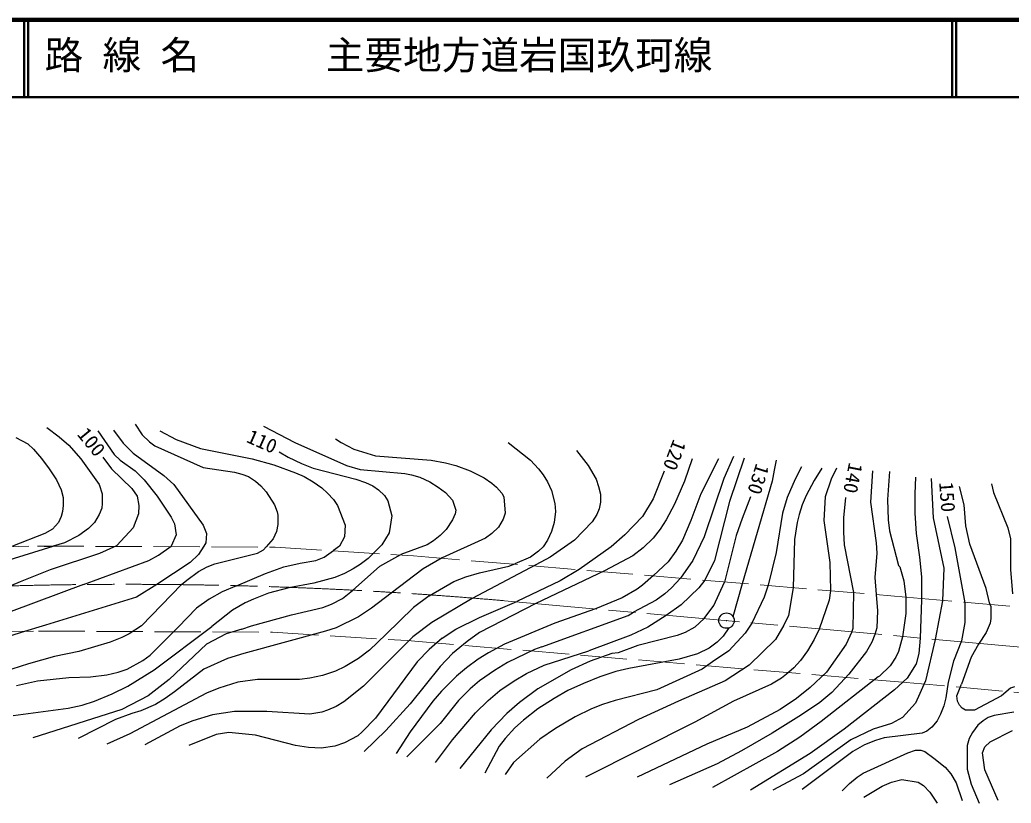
# Model space of a CAD drawing. Units: millimetres, scale not verified. Extents: x -136300 to 507753, y -1132897 to 49634.
# Drawn here: x 4932 to 133118, y -51725 to 49634 of the extents above; entities that cross this region are included whole.
import ezdxf
from ezdxf.enums import TextEntityAlignment as Align

# ---------------------------------------------------------------- set-up
doc = ezdxf.new("R2010")
doc.units = ezdxf.units.MM
doc.header["$LTSCALE"] = 1000
doc.linetypes.add('CHAIN', pattern=[18.5, 12, -1.5, 3.5, -1.5])
doc.linetypes.add('DASHED', pattern=[7.5, 6, -1.5])
for name, color, linetype, lineweight in [('M-BGD', 7, 'Continuous', 25), ('M-BMK', 2, 'CHAIN', 13), ('M-BMK-SRVR', 3, 'Continuous', 25), ('M-STR-STR2', 171, 'DASHED', 13), ('M-TTL', 2, 'Continuous', 140), ('M-TTL-LINE', 7, 'Continuous', 50), ('M-TTL-TXT', 7, 'Continuous', 13)]:
    doc.layers.add(name, color=color, linetype=linetype, lineweight=lineweight)
doc.styles.add('ＭＳ ゴシック', font='')
doc.styles.get('ＭＳ ゴシック').set_extended_font_data('MS Gothic')

# ---------------------------------------------------------------- blocks, each defined once
blk = doc.blocks.new('BUHIN16')
at = {"color": 3, "linetype": 'Continuous', "lineweight": 25}
for radius in [995, 30]:
    blk.add_circle((0, 0), radius, dxfattribs=at)

msp = doc.modelspace()

# ---------------------------------------------------------------- linework, layer by layer
at = {"layer": 'M-BGD'}
for p, q in [((8403, -3126), (10012, -4312)), ((15007, -3550), (17124, -6598)), ((17039, -3465), (18309, -5158)), ((19833, -2703), (20765, -4058)), ((23051, -3550), (25167, -4650)), ((36428, -2957), (40492, -5074)), ((4424, -4396), (5948, -5243)), ((10012, -4312), (11282, -5412)), ((20765, -4058), (21696, -4989)), ((21696, -4989), (22373, -5497)), ((25167, -4650), (28300, -5836)), ((40492, -5074), (47181, -8037)), ((45741, -4566), (46503, -5074)), ((46503, -5074), (48112, -5920)), ((68093, -5074), (70972, -7360)), ((5948, -5243), (6710, -5920)), ((6710, -5920), (7726, -7106)), ((11282, -5412), (12806, -7190)), ((18309, -5158), (19579, -6428)), ((22373, -5497), (28639, -8291)), ((28300, -5836), (34989, -7190)), ((38460, -6259), (39645, -6936)), ((48112, -5920), (50906, -6767)), ((76899, -6090), (78423, -8037)), ((7726, -7106), (8742, -8460)), ((12806, -7190), (15177, -10492)), ((15685, -6936), (16785, -8460)), ((17124, -6598), (17886, -7360)), ((17886, -7360), (19833, -8714)), ((19579, -6428), (23559, -9307)), ((34989, -7190), (37783, -7952)), ((39645, -6936), (41339, -7783)), ((50906, -6767), (58103, -7360)), ((58103, -7360), (59965, -7698)), ((70972, -7360), (71988, -8460)), ((91885, -7190), (90869, -10069)), ((95271, -7190), (92985, -11678)), ((97219, -6852), (95949, -9730)), ((98600, -7105), (96711, -12694)), ((102722, -7360), (102468, -8630)), ((8742, -8460), (9673, -9900)), ((16785, -8460), (19410, -11000)), ((19833, -8714), (21019, -9900)), ((28639, -8291), (32703, -8884)), ((32703, -8884), (33634, -9138)), ((37783, -7952), (40577, -8968)), ((40577, -8968), (41677, -9476)), ((41339, -7783), (42863, -8376)), ((42863, -8376), (48366, -9815)), ((47181, -8037), (48959, -8545)), ((48959, -8545), (54716, -9053)), ((59965, -7698), (61320, -8037)), ((61320, -8037), (63183, -8714)), ((63183, -8714), (64961, -9646)), ((71988, -8460), (72581, -9222)), ((78423, -8037), (79439, -9815)), ((88252, -8757), (86805, -12355)), ((102468, -8630), (102214, -10069)), ((106024, -8206), (105177, -9815)), ((108649, -8376), (107633, -9984)), ((110511, -8376), (109834, -9815)), ((115168, -8714), (114914, -12778)), ((117369, -8799), (117115, -12440)), ((9673, -9900), (10266, -11170)), ((21019, -9900), (22712, -12016)), ((23559, -9307), (24829, -10492)), ((33634, -9138), (34481, -9476)), ((34481, -9476), (35412, -10069)), ((35412, -10069), (36089, -10662)), ((41677, -9476), (42863, -10154)), ((42863, -10154), (43963, -10916)), ((48366, -9815), (49636, -10238)), ((49636, -10238), (50567, -10662)), ((54716, -9053), (55563, -9222)), ((55563, -9222), (56663, -9561)), ((56663, -9561), (57933, -10154)), ((57933, -10154), (59034, -10831)), ((64961, -9646), (65977, -10323)), ((72581, -9222), (73173, -10154)), ((73173, -10154), (73681, -11254)), ((79439, -9815), (79777, -10746)), ((90869, -10069), (89599, -13032)), ((95949, -9730), (93409, -17266)), ((102214, -10069), (98319, -23362)), ((105177, -9815), (104161, -12186)), ((107633, -9984), (106617, -11932)), ((109834, -9815), (109072, -12101)), ((120756, -9561), (120671, -11678)), ((122788, -9730), (123042, -14810)), ((10266, -11170), (10520, -12186)), ((15177, -10492), (15600, -11678)), ((19410, -11000), (20087, -12016)), ((24829, -10492), (28639, -15742)), ((36089, -10662), (36767, -11424)), ((36767, -11424), (37867, -13117)), ((43963, -10916), (44725, -11593)), ((50567, -10662), (51329, -11170)), ((51329, -11170), (52091, -11932)), ((59034, -10831), (59965, -11508)), ((59965, -11508), (60897, -12524)), ((65977, -10323), (66569, -10831)), ((66569, -10831), (67247, -11593)), ((73681, -11254), (74105, -12948)), ((79777, -10746), (80031, -11762)), ((127021, -13117), (126429, -10746)), ((130577, -10408), (130831, -11508)), ((130831, -11508), (132694, -16080)), ((10520, -12186), (10520, -13202)), ((15600, -11678), (15600, -12948)), ((20087, -12016), (20341, -13202)), ((22712, -12016), (24490, -14726)), ((44725, -11593), (45487, -12440)), ((45487, -12440), (45995, -13202)), ((52091, -11932), (52515, -12609)), ((52515, -12609), (53023, -14556)), ((60897, -12524), (61320, -13794)), ((67247, -11593), (67501, -12101)), ((67501, -12101), (67670, -14218)), ((80031, -12778), (79862, -13625)), ((80031, -11762), (80031, -12778)), ((86805, -12355), (85450, -14641)), ((92985, -11678), (91715, -15149)), ((96711, -12694), (94763, -20314)), ((99420, -12101), (98319, -14895)), ((104161, -12186), (103569, -14218)), ((106617, -11932), (106109, -13117)), ((109072, -12101), (108903, -15149)), ((111697, -12186), (111443, -14810)), ((114914, -12778), (115676, -18028)), ((117115, -12440), (117200, -15064)), ((120671, -11678), (120671, -14218)), ((10435, -13964), (10266, -14641)), ((10520, -13202), (10435, -13964)), ((15515, -13540), (15177, -14387)), ((15600, -12948), (15515, -13540)), ((20341, -13202), (20257, -14302)), ((37867, -13117), (38206, -14048)), ((38206, -14048), (38291, -14472)), ((45995, -13202), (47011, -15742)), ((61320, -13794), (61235, -14302)), ((74189, -13964), (74020, -15403)), ((74105, -12948), (74189, -13964)), ((79862, -13625), (79523, -14387)), ((89599, -13032), (88498, -15064)), ((106109, -13117), (105685, -14387)), ((127275, -15826), (127021, -13117)), ((10266, -14641), (9927, -15403)), ((15177, -14387), (14584, -15403)), ((20257, -14302), (19579, -16080)), ((24490, -14726), (24913, -15572)), ((38291, -14472), (38291, -15657)), ((53023, -14556), (52684, -16758)), ((60897, -15064), (60050, -16334)), ((61235, -14302), (60897, -15064)), ((67416, -14980), (66823, -15996)), ((67670, -14218), (67416, -14980)), ((78931, -15318), (76645, -17689)), ((79523, -14387), (78931, -15318)), ((85450, -14641), (83164, -17012)), ((88498, -15064), (87736, -16250)), ((91715, -15149), (90615, -17689)), ((98319, -14895), (97557, -17096)), ((103569, -14218), (102722, -19298)), ((105685, -14387), (105431, -15403)), ((108903, -15149), (109665, -20568)), ((111443, -14810), (111443, -16673)), ((117200, -15064), (117369, -16504)), ((120671, -14218), (120841, -16842)), ((123042, -14810), (124397, -21330)), ((124820, -14641), (125836, -18705)), ((9165, -16250), (8149, -16842)), ((9927, -15403), (9165, -16250)), ((13822, -16165), (12552, -17096)), ((14584, -15403), (13822, -16165)), ((19579, -16080), (17463, -18366)), ((24913, -15572), (25167, -17012)), ((28639, -15742), (29062, -16842)), ((38121, -16588), (37698, -17520)), ((38291, -15657), (38121, -16588)), ((47011, -15742), (46927, -17266)), ((60050, -16334), (59288, -17096)), ((66823, -15996), (65977, -16842)), ((73681, -16588), (73173, -17689)), ((74020, -15403), (73681, -16588)), ((87736, -16250), (86805, -17435)), ((105431, -15403), (105093, -17604)), ((117369, -16504), (118555, -20991)), ((127783, -18197), (127275, -15826)), ((132694, -16080), (133033, -17520)), ((8149, -16842), (4001, -18451)), ((12552, -17096), (10689, -18028)), ((25167, -17012), (24490, -18451)), ((29062, -16842), (28977, -18028)), ((37698, -17520), (36767, -18536)), ((46927, -17266), (46249, -18451)), ((52684, -16758), (51753, -18282)), ((58441, -17774), (57595, -18282)), ((59288, -17096), (58441, -17774)), ((65130, -17435), (59542, -19975)), ((65977, -16842), (65130, -17435)), ((73173, -17689), (72581, -18536)), ((76645, -17689), (73512, -19890)), ((83164, -17012), (81386, -18536)), ((86805, -17435), (85535, -18705)), ((90615, -17689), (89768, -19128)), ((93409, -17266), (91969, -20314)), ((97557, -17096), (96033, -23108)), ((105093, -17604), (104923, -23870)), ((111443, -16673), (111527, -18282)), ((120841, -16842), (121264, -19890)), ((133033, -17520), (133033, -21499)), ((2985, -20398), (9250, -18451)), ((8065, -18451), (9250, -18451)), ((10689, -18028), (9250, -18451)), ((15261, -19382), (17463, -18366)), ((22881, -19636), (24490, -18451)), ((28723, -18451), (28046, -19552)), ((28977, -18028), (28723, -18451)), ((35666, -19382), (36428, -18959)), ((36428, -18959), (36767, -18536)), ((44302, -19890), (45487, -19044)), ((46249, -18451), (45487, -19044)), ((51753, -18282), (50737, -19298)), ((57595, -18282), (54208, -19552)), ((71988, -19128), (70972, -19890)), ((72581, -18536), (71988, -19128)), ((81386, -18536), (77237, -21499)), ((85535, -18705), (84180, -19721)), ((89768, -19128), (88752, -20483)), ((111527, -18282), (112713, -24462)), ((115676, -18028), (115761, -19382)), ((125836, -18705), (127106, -25817)), ((129900, -23954), (127783, -18197)), ((8911, -21499), (15261, -19382)), ((13145, -23446), (21611, -20314)), ((21611, -20314), (22881, -19636)), ((28046, -19552), (26945, -20568)), ((30163, -20737), (35666, -19382)), ((41169, -20652), (43201, -20314)), ((43201, -20314), (44302, -19890)), ((49975, -20060), (48959, -20822)), ((50737, -19298), (49975, -20060)), ((51499, -21076), (54208, -19552)), ((59542, -19975), (57087, -21414)), ((70972, -19890), (68940, -20737)), ((73512, -19890), (71649, -20906)), ((84180, -19721), (80539, -21668)), ((88752, -20483), (86889, -22261)), ((91969, -20314), (90361, -22600)), ((94763, -20314), (93493, -22854)), ((102722, -19298), (101706, -23531)), ((115761, -19382), (115507, -22515)), ((121264, -19890), (121518, -22430)), ((5017, -23023), (8911, -21499)), ((26945, -20568), (22627, -23446)), ((26522, -22854), (28046, -21753)), ((28046, -21753), (29147, -21160)), ((29147, -21160), (30163, -20737)), ((36682, -22007), (39053, -21160)), ((39053, -21160), (41169, -20652)), ((48027, -21414), (46927, -22007)), ((47943, -24208), (51499, -21076)), ((48959, -20822), (48027, -21414)), ((57087, -21414), (52938, -24547)), ((71649, -20906), (63437, -25224)), ((64368, -21922), (68178, -21076)), ((68178, -21076), (68940, -20737)), ((80539, -21668), (71649, -25902)), ((77237, -21499), (74782, -22938)), ((109665, -20568), (109749, -24208)), ((118555, -20991), (118724, -21160)), ((118724, -21160), (119232, -22938)), ((124397, -21330), (124227, -25563)), ((133033, -21499), (133287, -24632)), ((3916, -23531), (5017, -23023)), ((25845, -23446), (26522, -22854)), ((32957, -23616), (36682, -22007)), ((45657, -22515), (42947, -23277)), ((46927, -22007), (45657, -22515)), ((57849, -24886), (61066, -23023)), ((61066, -23023), (62590, -22430)), ((62590, -22430), (64368, -21922)), ((74782, -22938), (69194, -25648)), ((86889, -22261), (85450, -23531)), ((86720, -22346), (86889, -22261)), ((90361, -22600), (89175, -23870)), ((93493, -22854), (92731, -23870)), ((115507, -22515), (115676, -24716)), ((119232, -22938), (119486, -25055)), ((121518, -22430), (121518, -25394)), ((13145, -23446), (3831, -26918)), ((22627, -23446), (20003, -25055)), ((25845, -23446), (20680, -28780)), ((32957, -23616), (31094, -24378)), ((39730, -23870), (37105, -24547)), ((42947, -23277), (39730, -23870)), ((46673, -25224), (47943, -24208)), ((84773, -24039), (82825, -25140)), ((85450, -23531), (84773, -24039)), ((89175, -23870), (88329, -24632)), ((92731, -23870), (90445, -26071)), ((94679, -26156), (96033, -23108)), ((98319, -23362), (97134, -27595)), ((101706, -23531), (101198, -25055)), ((104923, -23870), (104331, -27426)), ((109749, -24208), (109580, -25478)), ((130323, -25817), (129900, -23954)), ((20003, -25055), (8234, -28696)), ((29401, -25309), (27792, -26494)), ((31094, -24378), (29401, -25309)), ((35158, -25309), (34057, -25817)), ((37105, -24547), (35158, -25309)), ((45233, -25986), (46673, -25224)), ((52938, -24547), (50398, -26494)), ((57849, -24886), (55817, -26410)), ((63437, -25224), (58187, -28357)), ((82825, -25140), (79354, -26579)), ((87228, -25478), (84265, -27002)), ((88329, -24632), (87228, -25478)), ((101198, -25055), (99589, -28442)), ((109580, -25478), (108310, -29204)), ((112713, -24462), (112628, -29119)), ((115676, -24716), (115845, -26833)), ((119486, -25055), (119486, -27172)), ((121518, -25394), (121349, -30389)), ((124227, -25563), (123296, -30558)), ((27792, -26494), (25421, -28950)), ((32449, -26748), (29739, -28865)), ((34057, -25817), (32449, -26748)), ((40069, -27341), (44133, -26410)), ((44133, -26410), (45233, -25986)), ((50398, -26494), (48705, -27595)), ((55817, -26410), (52261, -29881)), ((64368, -27680), (69194, -25648)), ((71649, -25902), (64368, -29627)), ((79354, -26579), (74105, -28442)), ((90445, -26071), (88498, -27426)), ((93409, -27849), (94679, -26156)), ((115845, -26833), (115761, -29034)), ((127106, -25817), (127106, -28357)), ((130493, -26240), (130323, -25817)), ((130493, -26240), (130493, -27849)), ((34904, -28780), (40069, -27341)), ((48705, -27595), (45826, -29034)), ((61320, -29204), (64368, -27680)), ((72411, -31490), (83587, -27426)), ((83587, -27426), (84265, -27002)), ((88498, -27426), (86127, -28950)), ((93409, -27849), (92223, -28950)), ((104331, -27426), (103738, -28696)), ((119486, -27172), (119063, -30220)), ((130493, -27849), (130408, -28442)), ((8234, -28696), (5101, -29627)), ((20680, -28780), (19071, -29796)), ((21781, -32590), (25421, -28950)), ((22289, -34453), (29739, -28865)), ((33634, -29204), (31602, -29796)), ((33634, -29204), (34904, -28780)), ((44471, -29458), (33888, -32336)), ((45826, -29034), (44471, -29458)), ((58187, -28357), (55732, -30220)), ((59542, -30389), (61320, -29204)), ((74105, -28442), (67585, -31151)), ((86127, -28950), (83926, -29966)), ((92223, -28950), (90953, -29627)), ((96626, -29034), (95864, -30135)), ((99589, -28442), (98743, -29712)), ((103738, -28696), (102637, -30558)), ((108310, -29204), (107633, -30558)), ((112628, -29119), (112459, -29627)), ((115761, -29034), (115507, -29881)), ((127106, -28357), (126683, -30728)), ((130408, -28442), (129900, -29627)), ((5101, -29627), (3916, -30050)), ((18140, -30304), (16616, -30897)), ((19071, -29796), (18140, -30304)), ((31602, -29796), (29062, -31151)), ((55732, -30220), (49382, -36570)), ((52261, -29881), (50144, -31913)), ((59542, -30389), (57849, -31828)), ((64368, -29627), (62759, -30812)), ((83926, -29966), (78507, -31998)), ((89937, -30050), (84857, -31320)), ((90953, -29627), (89937, -30050)), ((95864, -30135), (95102, -30897)), ((98743, -29712), (96626, -31998)), ((102637, -30558), (99251, -33860)), ((107633, -30558), (106786, -31998)), ((112459, -29627), (111781, -31151)), ((115507, -29881), (115083, -30897)), ((119063, -30220), (118555, -32082)), ((121349, -30389), (121179, -32336)), ((123296, -30558), (122026, -35892)), ((126683, -30728), (125667, -33352)), ((129900, -29627), (128884, -31151)), ((16616, -30897), (12552, -32082)), ((29062, -31151), (24236, -35723)), ((50144, -31913), (48705, -33014)), ((57849, -31828), (56325, -33437)), ((62759, -30812), (60897, -32336)), ((67585, -31151), (65553, -32252)), ((71480, -31828), (68009, -33522)), ((72411, -31490), (71480, -31828)), ((72750, -33860), (78507, -31998)), ((84857, -31320), (82317, -32252)), ((94086, -31659), (92562, -32421)), ((95102, -30897), (94086, -31659)), ((96626, -31998), (94509, -33437)), ((106786, -31998), (105855, -33268)), ((111781, -31151), (109241, -34792)), ((115083, -30897), (114406, -32082)), ((128884, -31151), (127953, -32844)), ((9419, -32760), (6033, -33691)), ((12552, -32082), (9419, -32760)), ((18817, -34368), (20849, -33268)), ((20849, -33268), (21781, -32590)), ((31771, -33014), (28723, -34368)), ((33888, -32336), (31771, -33014)), ((48705, -33014), (47011, -34030)), ((60897, -32336), (59288, -34030)), ((64199, -33098), (62675, -34199)), ((65553, -32252), (64199, -33098)), ((81471, -32336), (78677, -33352)), ((82317, -32252), (81471, -32336)), ((90191, -33098), (83672, -34284)), ((92562, -32421), (90191, -33098)), ((105855, -33268), (105008, -34199)), ((114406, -32082), (112120, -35046)), ((118216, -32844), (117454, -33945)), ((118555, -32082), (118216, -32844)), ((121179, -32336), (120841, -33691)), ((127953, -32844), (126683, -36316)), ((6033, -33691), (3916, -34368)), ((17632, -34792), (18817, -34368)), ((18902, -36570), (22289, -34453)), ((28723, -34368), (24913, -37332)), ((47011, -34030), (45741, -34622)), ((56325, -33437), (50906, -40718)), ((59288, -34030), (55393, -38856)), ((62675, -34199), (61405, -35300)), ((66315, -34538), (64368, -35892)), ((68009, -33522), (66315, -34538)), ((70464, -34961), (72750, -33860)), ((76221, -34453), (71903, -36908)), ((78677, -33352), (76221, -34453)), ((83672, -34284), (81979, -34707)), ((93155, -34368), (87313, -37078)), ((94509, -33437), (93155, -34368)), ((94340, -33522), (94509, -33437)), ((99251, -33860), (96118, -35892)), ((105008, -34199), (104077, -35046)), ((117454, -33945), (116099, -35300)), ((120841, -33691), (119655, -35554)), ((125667, -33352), (124989, -36062)), ((7218, -35892), (11282, -35469)), ((11282, -35469), (14076, -35384)), ((14076, -35384), (16193, -35130)), ((16193, -35130), (17632, -34792)), ((24236, -35723), (21527, -37840)), ((35666, -35723), (33126, -36062)), ((41085, -35723), (35666, -35723)), ((42439, -35554), (41085, -35723)), ((44048, -35215), (42439, -35554)), ((45741, -34622), (44048, -35215)), ((61405, -35300), (59457, -37247)), ((68855, -35892), (70464, -34961)), ((79947, -35384), (77830, -36231)), ((81979, -34707), (79947, -35384)), ((103399, -35554), (102129, -36316)), ((104077, -35046), (103399, -35554)), ((109241, -34792), (107125, -36739)), ((115930, -35384), (108564, -41142)), ((112120, -35046), (109919, -37416)), ((116099, -35300), (115930, -35384)), ((119655, -35554), (118047, -37078)), ((4509, -36485), (7218, -35892)), ((16870, -37586), (18902, -36570)), ((30671, -36824), (29062, -37501)), ((33126, -36062), (30671, -36824)), ((49382, -36570), (46842, -38602)), ((63183, -36908), (61659, -38432)), ((64368, -35892), (63183, -36908)), ((65469, -38432), (66993, -37162)), ((66993, -37162), (68855, -35892)), ((71903, -36908), (69533, -38686)), ((75798, -37162), (74020, -38178)), ((77830, -36231), (75798, -37162)), ((87313, -37078), (81894, -38432)), ((96118, -35892), (90107, -38517)), ((102129, -36316), (97219, -38517)), ((107125, -36739), (105347, -38178)), ((118047, -37078), (111527, -42158)), ((122026, -35892), (120756, -38771)), ((124989, -36062), (124651, -38094)), ((126090, -37840), (126683, -36316)), ((133033, -36824), (131847, -37840)), ((132863, -36908), (133033, -36824)), ((133541, -36654), (133033, -36824)), ((14584, -38517), (16870, -37586)), ((21527, -37840), (18140, -39618)), ((29062, -37501), (19156, -42750)), ((23728, -38178), (22458, -38940)), ((24913, -37332), (23728, -38178)), ((59457, -37247), (58357, -38517)), ((61659, -38432), (59288, -41396)), ((63860, -40041), (65469, -38432)), ((74020, -38178), (71903, -39533)), ((81894, -38432), (80285, -38940)), ((105347, -38178), (103230, -39618)), ((109919, -37416), (108395, -38686)), ((124651, -38094), (124397, -39110)), ((126175, -38517), (126090, -37840)), ((131847, -37840), (128376, -39702)), ((4085, -40380), (11197, -39448)), ((18140, -39618), (6625, -43258)), ((11197, -39448), (12975, -39025)), ((12975, -39025), (14584, -38517)), ((22458, -38940), (20595, -39787)), ((44725, -39702), (43963, -39956)), ((45826, -39194), (44725, -39702)), ((46842, -38602), (45826, -39194)), ((55393, -38856), (52261, -42327)), ((58357, -38517), (55393, -42496)), ((69533, -38686), (67924, -40126)), ((71903, -39533), (70041, -40972)), ((78846, -39533), (76729, -40549)), ((80285, -38940), (78846, -39533)), ((90107, -38517), (84942, -40888)), ((97219, -38517), (92223, -41226)), ((103230, -39618), (98997, -41904)), ((108395, -38686), (106024, -40295)), ((120756, -38771), (119063, -40634)), ((124397, -39110), (123973, -40210)), ((126429, -39025), (126175, -38517)), ((126767, -39448), (126429, -39025)), ((127191, -39702), (126767, -39448)), ((128376, -39702), (127191, -39702)), ((17293, -40888), (12467, -43343)), ((19410, -40126), (17293, -40888)), ((20595, -39787), (19410, -40126)), ((29824, -40295), (27284, -41057)), ((32703, -39872), (29824, -40295)), ((36851, -39872), (32703, -39872)), ((42439, -40210), (36851, -39872)), ((43963, -39956), (42439, -40210)), ((50906, -40718), (49213, -42496)), ((60897, -43512), (63860, -40041)), ((67924, -40126), (65892, -42242)), ((70041, -40972), (68940, -41988)), ((76729, -40549), (74189, -42073)), ((84942, -40888), (77661, -44698)), ((106024, -40295), (102214, -42666)), ((119063, -40634), (117623, -41396)), ((123973, -40210), (123550, -41057)), ((130154, -40634), (129477, -41057)), ((130916, -40380), (130154, -40634)), ((133456, -39956), (130916, -40380)), ((25675, -41734), (21103, -44190)), ((27284, -41057), (25675, -41734)), ((59288, -41396), (54970, -45714)), ((65892, -42242), (61828, -47238)), ((68940, -41988), (67670, -43343)), ((74189, -42073), (72157, -43428)), ((92223, -41226), (78084, -48338)), ((98997, -41904), (93747, -44105)), ((108564, -41142), (105770, -43174)), ((111527, -42158), (107125, -45290)), ((115253, -42158), (112374, -43512)), ((117623, -41396), (115253, -42158)), ((122873, -41904), (122195, -42412)), ((123550, -41057), (122873, -41904)), ((128799, -41650), (128122, -42581)), ((129477, -41057), (128799, -41650)), ((19156, -42750), (16193, -44105)), ((30332, -42835), (26776, -44274)), ((31941, -42581), (30332, -42835)), ((35412, -42920), (31941, -42581)), ((40577, -44274), (35412, -42920)), ((48620, -43004), (46927, -43936)), ((49213, -42496), (48620, -43004)), ((52261, -42327), (49467, -45036)), ((55393, -42496), (53615, -45290)), ((58695, -46476), (60897, -43512)), ((67670, -43343), (66908, -44359)), ((72157, -43428), (68771, -46476)), ((102214, -42666), (98235, -44952)), ((105770, -43174), (102891, -45036)), ((112374, -43512), (106278, -47915)), ((116692, -43258), (115591, -43597)), ((121603, -42666), (116692, -43258)), ((122195, -42412), (121603, -42666)), ((127699, -43343), (127445, -44274)), ((128122, -42581), (127699, -43343)), ((130408, -43766), (133287, -42327)), ((42270, -44528), (40577, -44274)), ((43879, -44613), (42270, -44528)), ((45657, -44359), (43879, -44613)), ((46927, -43936), (45657, -44359)), ((66908, -44359), (65045, -47830)), ((77661, -44698), (75459, -46306)), ((93747, -44105), (84773, -48338)), ((114152, -44190), (112628, -45036)), ((115591, -43597), (114152, -44190)), ((127445, -44274), (127445, -47322)), ((129392, -45206), (129731, -44444)), ((129731, -44444), (130408, -43766)), ((102891, -45036), (94509, -49693)), ((98235, -44952), (95102, -46645)), ((107125, -45290), (99420, -50032)), ((112628, -45036), (106109, -49947)), ((113983, -47830), (119740, -45206)), ((119740, -45206), (120756, -44867)), ((120756, -44867), (121433, -44867)), ((121433, -44867), (121941, -45036)), ((121941, -45036), (123127, -45883)), ((123127, -45883), (124566, -47068)), ((129731, -47407), (129392, -45206)), ((68771, -46476), (67670, -48000)), ((75459, -46306), (73089, -48508)), ((95102, -46645), (88921, -49354)), ((124566, -47068), (125328, -47915)), ((127445, -47322), (127953, -49270)), ((131424, -51386), (129731, -47407)), ((106278, -47915), (102299, -50032)), ((112205, -49185), (113221, -48338)), ((113221, -48338), (113983, -47830)), ((117623, -49016), (118978, -48677)), ((118978, -48677), (121095, -49016)), ((125328, -47915), (126005, -49100)), ((111273, -50116), (112205, -49185)), ((114067, -50963), (116438, -49524)), ((116438, -49524), (117623, -49016)), ((121095, -49016), (121772, -49439)), ((121772, -49439), (122619, -50286)), ((126005, -49100), (126767, -51386)), ((127953, -49270), (128969, -51725)), ((122619, -50286), (123550, -51725))]:
    msp.add_line(p, q, dxfattribs=at)
at = {"layer": 'M-BMK'}
msp.add_line((67596, -25531), (194601, -36920), dxfattribs=at)
msp.add_arc((18844, -583692), 560287, 85.00821, 102.27853, dxfattribs=at)
at = {"layer": 'M-STR-STR2'}
for p, q in [((-14880, -19128), (7218, -18451)), ((7218, -18451), (37952, -18620)), ((37952, -18620), (55817, -19721)), ((55817, -19721), (119486, -25055)), ((119486, -25055), (183325, -30728)), ((-14311, -30116), (7356, -29452)), ((7356, -29452), (37583, -29618)), ((37583, -29618), (55019, -30693)), ((55019, -30693), (118540, -36015)), ((118540, -36015), (182377, -41687))]:
    msp.add_line(p, q, dxfattribs=at)
at = {"layer": 'M-TTL'}
msp.add_line((507753, 49634), (-132247, 49634), dxfattribs=at)
at = {"layer": 'M-TTL-LINE'}
for p, q in [((5503, 49634), (5503, 39634)), ((6003, 49634), (6003, 39634)), ((125503, 49634), (125503, 39634)), ((126003, 49634), (126003, 39634)), ((-132247, 39634), (507753, 39634))]:
    msp.add_line(p, q, dxfattribs=at)

# ---------------------------------------------------------------- block references
at = {"layer": 'M-BMK-SRVR'}
msp.add_blockref('BUHIN16', (96311, -28106), dxfattribs=at)

# ---------------------------------------------------------------- texts
at = {"layer": 'M-BGD', "style": 'ＭＳ ゴシック', "width": 1.05}
for s, rotation, p in [('100', 309.3, (11825, -4385)), ('110', 336.1, (33878, -5458)), ('120', 249, (88947, -4349)), ('130', 252.7, (99631, -7504)), ('140', 258.7, (111620, -7460)), ('150', 274.3, (123253, -10262))]:
    msp.add_text(s, height=1833, rotation=rotation, dxfattribs=at).set_placement(p, align=Align.BOTTOM_LEFT)
at = {"layer": 'M-TTL-TXT', "style": 'ＭＳ ゴシック'}
for s, p in [('路 線 名', (8132, 42134)), ('主要地方道岩国玖珂線', (44487, 42134))]:
    msp.add_text(s, height=3666, dxfattribs=at).set_placement(p, align=Align.BOTTOM_LEFT)

doc.saveas('drawing.dxf')
